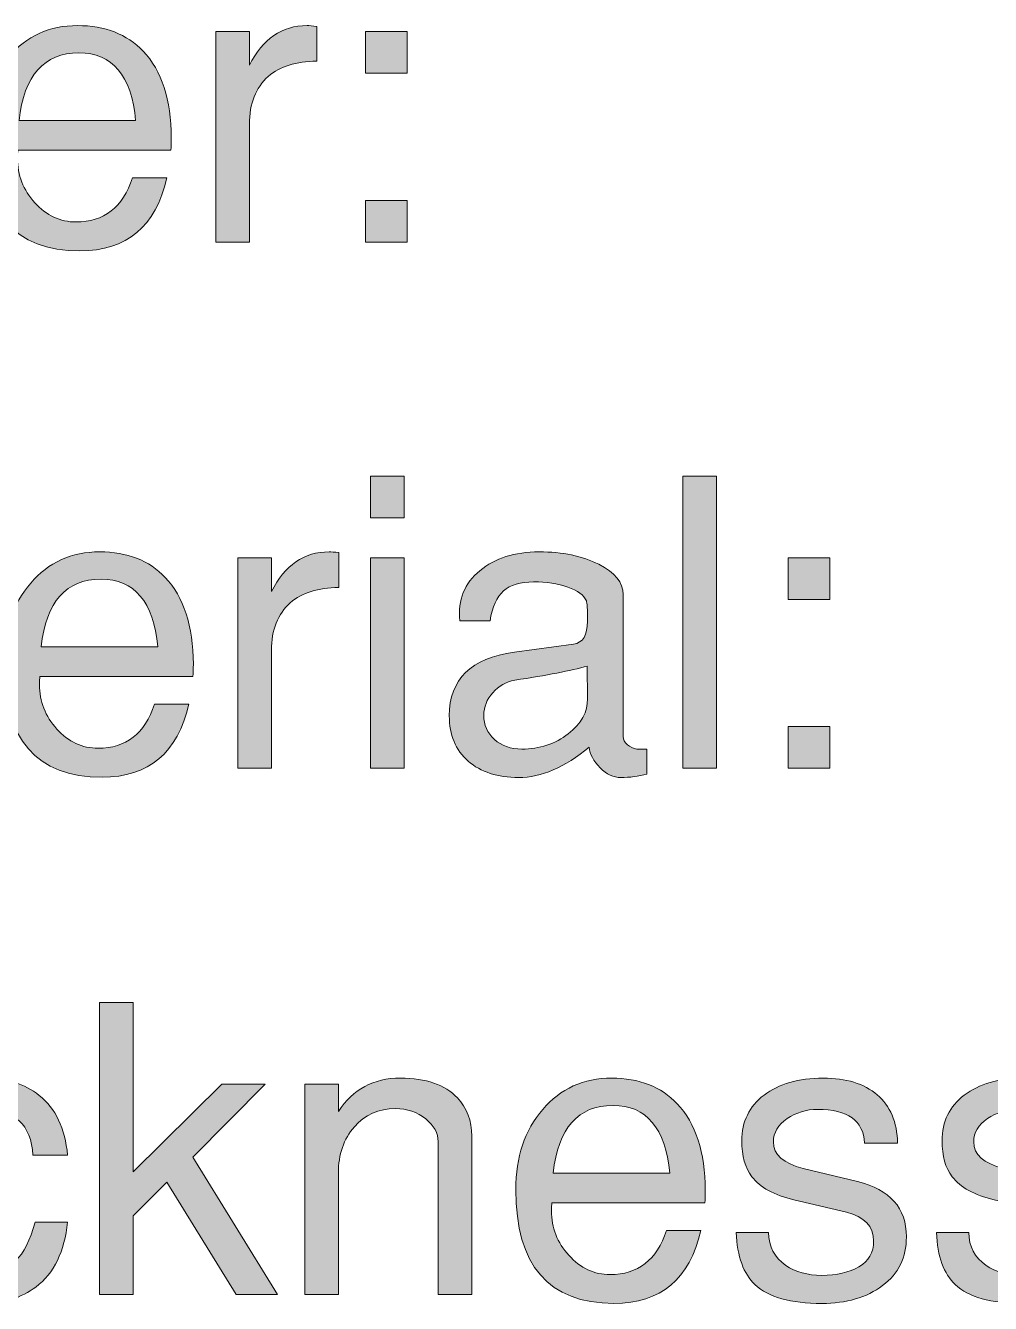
# Model space of a CAD drawing. Header units: inches. Extents: x 0.8 to 4.89, y -4.49 to -0.82.
# Drawn here: x 1.197 to 1.598, y -3.841 to -3.31 of the extents above; entities that cross this region are included whole.
import ezdxf

# ---------------------------------------------------------------- set-up
doc = ezdxf.new("R2010")
doc.units = ezdxf.units.IN
doc.header["$MEASUREMENT"] = 0
doc.layers.add('Layer 1', color=7, linetype='Continuous')

# ---------------------------------------------------------------- blocks, each defined once
blk = doc.blocks.new('block 6')
at = {"layer": 'Layer 1', "true_color": 0xed1f24}
h = blk.add_hatch(color=240, dxfattribs=at)
h.dxf.hatch_style = 2
h.paths.add_polyline_path([(1.35402, -3.51436), (1.34003, -3.51436), (1.34003, -3.49703), (1.35402, -3.49703)])
h.paths.add_polyline_path([(1.35402, -3.61853), (1.34003, -3.61853), (1.34003, -3.53103), (1.35402, -3.53103)])
h = blk.add_hatch(color=240, dxfattribs=at)
h.dxf.hatch_style = 2
h.paths.add_polyline_path([(1.48402, -3.61853), (1.47002, -3.61853), (1.47002, -3.49703), (1.48402, -3.49703)])
h = blk.add_hatch(color=240, dxfattribs=at)
h.dxf.hatch_style = 2
edge = h.paths.add_edge_path()
edge.add_spline(control_points=[(1.26636, -3.5752), (1.26636, -3.57731), (1.2663, -3.57903), (1.26619, -3.58036), (1.26619, -3.58036), (1.20252, -3.58036), (1.20252, -3.58036), (1.20241, -3.58114), (1.20236, -3.58226), (1.20236, -3.5837), (1.20236, -3.5907), (1.20477, -3.59686), (1.20959, -3.6022), (1.21441, -3.60753), (1.22014, -3.6102), (1.22679, -3.6102), (1.23832, -3.6102), (1.24613, -3.60409), (1.25023, -3.59186), (1.25023, -3.59186), (1.26453, -3.59186), (1.26453, -3.59186), (1.25986, -3.61209), (1.2478, -3.6222), (1.22836, -3.6222), (1.20113, -3.6222), (1.18753, -3.60642), (1.18753, -3.57486), (1.18753, -3.56131), (1.19124, -3.5502), (1.19869, -3.54153), (1.20614, -3.53286), (1.21569, -3.52853), (1.22736, -3.52853), (1.2388, -3.52853), (1.24791, -3.53209), (1.25469, -3.5392), (1.26236, -3.54731), (1.26625, -3.55931), (1.26636, -3.5752)], knot_values=[0, 0, 0, 0, 1, 1, 1, 2, 2, 2, 3, 3, 3, 4, 4, 4, 5, 5, 5, 6, 6, 6, 7, 7, 7, 8, 8, 8, 9, 9, 9, 10, 10, 10, 11, 11, 11, 12, 12, 12, 13, 13, 13, 13], degree=3, periodic=1)
edge = h.paths.add_edge_path()
edge.add_spline(control_points=[(1.25153, -3.56803), (1.24974, -3.54926), (1.24188, -3.53986), (1.22795, -3.53986), (1.21345, -3.53986), (1.20514, -3.54926), (1.20302, -3.56803), (1.20302, -3.56803), (1.25153, -3.56803), (1.25153, -3.56803)], knot_values=[0, 0, 0, 0, 1, 1, 1, 2, 2, 2, 3, 3, 3, 3], degree=3, periodic=1)
h = blk.add_hatch(color=240, dxfattribs=at)
h.dxf.hatch_style = 2
edge = h.paths.add_edge_path()
edge.add_spline(control_points=[(1.32686, -3.54336), (1.3183, -3.54336), (1.31158, -3.54548), (1.30669, -3.5497), (1.30147, -3.55436), (1.29886, -3.56097), (1.29886, -3.56953), (1.29886, -3.56953), (1.29886, -3.61853), (1.29886, -3.61853), (1.29886, -3.61853), (1.28486, -3.61853), (1.28486, -3.61853), (1.28486, -3.61853), (1.28486, -3.53103), (1.28486, -3.53103), (1.28486, -3.53103), (1.29886, -3.53103), (1.29886, -3.53103), (1.29886, -3.53103), (1.29886, -3.54503), (1.29886, -3.54503), (1.30441, -3.53403), (1.31241, -3.52853), (1.32286, -3.52853), (1.32374, -3.52853), (1.32508, -3.52864), (1.32686, -3.52886), (1.32686, -3.52886), (1.32686, -3.54336), (1.32686, -3.54336)], knot_values=[0, 0, 0, 0, 1, 1, 1, 2, 2, 2, 3, 3, 3, 4, 4, 4, 5, 5, 5, 6, 6, 6, 7, 7, 7, 8, 8, 8, 9, 9, 9, 10, 10, 10, 10], degree=3, periodic=1)
h = blk.add_hatch(color=240, dxfattribs=at)
h.dxf.hatch_style = 2
edge = h.paths.add_edge_path()
edge.add_spline(control_points=[(1.45502, -3.6209), (1.45157, -3.62187), (1.44796, -3.62236), (1.44419, -3.62236), (1.44118, -3.62236), (1.43832, -3.621), (1.4356, -3.61828), (1.43287, -3.61556), (1.43135, -3.6127), (1.43102, -3.60969), (1.42091, -3.61814), (1.41113, -3.62236), (1.40169, -3.62236), (1.3929, -3.62236), (1.3859, -3.62008), (1.38068, -3.61552), (1.37546, -3.61096), (1.37285, -3.60466), (1.37285, -3.59665), (1.37285, -3.5815), (1.38188, -3.57271), (1.39994, -3.57026), (1.39994, -3.57026), (1.42453, -3.56691), (1.42453, -3.56691), (1.42841, -3.56636), (1.43035, -3.56319), (1.43035, -3.5574), (1.43035, -3.5525), (1.43018, -3.54966), (1.42986, -3.54888), (1.42885, -3.54654), (1.42628, -3.54465), (1.42213, -3.5432), (1.41797, -3.54175), (1.41324, -3.54103), (1.40793, -3.54103), (1.40238, -3.54103), (1.3982, -3.54228), (1.39538, -3.54478), (1.39255, -3.54728), (1.3907, -3.55142), (1.38981, -3.5572), (1.38981, -3.5572), (1.37718, -3.5572), (1.37718, -3.5572), (1.3764, -3.54853), (1.37918, -3.54159), (1.38552, -3.53636), (1.39185, -3.53114), (1.40007, -3.52853), (1.41018, -3.52853), (1.41996, -3.52853), (1.42824, -3.53025), (1.43502, -3.5337), (1.44179, -3.53714), (1.44518, -3.54131), (1.44518, -3.5462), (1.44518, -3.5462), (1.44518, -3.60536), (1.44518, -3.60536), (1.44518, -3.60659), (1.44577, -3.6077), (1.44693, -3.6087), (1.4481, -3.60969), (1.44941, -3.61031), (1.45085, -3.61053), (1.45196, -3.61064), (1.45335, -3.61064), (1.45502, -3.61053), (1.45502, -3.61053), (1.45502, -3.6209), (1.45502, -3.6209)], knot_values=[0, 0, 0, 0, 1, 1, 1, 2, 2, 2, 3, 3, 3, 4, 4, 4, 5, 5, 5, 6, 6, 6, 7, 7, 7, 8, 8, 8, 9, 9, 9, 10, 10, 10, 11, 11, 11, 12, 12, 12, 13, 13, 13, 14, 14, 14, 15, 15, 15, 16, 16, 16, 17, 17, 17, 18, 18, 18, 19, 19, 19, 20, 20, 20, 21, 21, 21, 22, 22, 22, 23, 23, 23, 24, 24, 24, 24], degree=3, periodic=1)
edge = h.paths.add_edge_path()
edge.add_spline(control_points=[(1.43035, -3.58959), (1.43035, -3.58959), (1.43019, -3.57603), (1.43019, -3.57603), (1.42348, -3.57793), (1.41343, -3.57988), (1.40004, -3.5819), (1.39652, -3.58257), (1.3935, -3.5843), (1.39097, -3.58708), (1.38845, -3.58988), (1.38719, -3.593), (1.38719, -3.59646), (1.38719, -3.60048), (1.38867, -3.60383), (1.39164, -3.60651), (1.3946, -3.60919), (1.39839, -3.61053), (1.403, -3.61053), (1.41047, -3.61053), (1.41692, -3.60841), (1.42236, -3.60417), (1.4278, -3.59992), (1.43046, -3.59507), (1.43035, -3.58959)], knot_values=[0, 0, 0, 0, 1, 1, 1, 2, 2, 2, 3, 3, 3, 4, 4, 4, 5, 5, 5, 6, 6, 6, 7, 7, 7, 8, 8, 8, 8], degree=3, periodic=1)
h = blk.add_hatch(color=240, dxfattribs=at)
h.dxf.hatch_style = 2
h.paths.add_polyline_path([(1.53118, -3.54837), (1.51385, -3.54837), (1.51385, -3.53103), (1.53118, -3.53103)])
h.paths.add_polyline_path([(1.53118, -3.61853), (1.51385, -3.61853), (1.51385, -3.6012), (1.53118, -3.6012)])
at = {"layer": 'Layer 1', "lineweight": 0}
for points in [[(1.35402, -3.51436), (1.34003, -3.51436), (1.34003, -3.49703), (1.35402, -3.49703), (1.35402, -3.51436)], [(1.48402, -3.61853), (1.47002, -3.61853), (1.47002, -3.49703), (1.48402, -3.49703), (1.48402, -3.61853)], [(1.35402, -3.61853), (1.34003, -3.61853), (1.34003, -3.53103), (1.35402, -3.53103), (1.35402, -3.61853)], [(1.53118, -3.54837), (1.51385, -3.54837), (1.51385, -3.53103), (1.53118, -3.53103), (1.53118, -3.54837)], [(1.53118, -3.61853), (1.51385, -3.61853), (1.51385, -3.6012), (1.53118, -3.6012), (1.53118, -3.61853)]]:
    blk.add_lwpolyline(points, dxfattribs=at)
for points, knots in [([(1.26636, -3.5752), (1.26636, -3.57731), (1.2663, -3.57903), (1.26619, -3.58036), (1.26619, -3.58036), (1.20252, -3.58036), (1.20252, -3.58036), (1.20241, -3.58114), (1.20236, -3.58226), (1.20236, -3.5837), (1.20236, -3.5907), (1.20477, -3.59686), (1.20959, -3.6022), (1.21441, -3.60753), (1.22014, -3.6102), (1.22679, -3.6102), (1.23832, -3.6102), (1.24613, -3.60409), (1.25023, -3.59186), (1.25023, -3.59186), (1.26453, -3.59186), (1.26453, -3.59186), (1.25986, -3.61209), (1.2478, -3.6222), (1.22836, -3.6222), (1.20113, -3.6222), (1.18753, -3.60642), (1.18753, -3.57486), (1.18753, -3.56131), (1.19124, -3.5502), (1.19869, -3.54153), (1.20614, -3.53286), (1.21569, -3.52853), (1.22736, -3.52853), (1.2388, -3.52853), (1.24791, -3.53209), (1.25469, -3.5392), (1.26236, -3.54731), (1.26625, -3.55931), (1.26636, -3.5752)], [0, 0, 0, 0, 1, 1, 1, 2, 2, 2, 3, 3, 3, 4, 4, 4, 5, 5, 5, 6, 6, 6, 7, 7, 7, 8, 8, 8, 9, 9, 9, 10, 10, 10, 11, 11, 11, 12, 12, 12, 13, 13, 13, 13]), ([(1.32686, -3.54336), (1.3183, -3.54336), (1.31158, -3.54548), (1.30669, -3.5497), (1.30147, -3.55436), (1.29886, -3.56097), (1.29886, -3.56953), (1.29886, -3.56953), (1.29886, -3.61853), (1.29886, -3.61853), (1.29886, -3.61853), (1.28486, -3.61853), (1.28486, -3.61853), (1.28486, -3.61853), (1.28486, -3.53103), (1.28486, -3.53103), (1.28486, -3.53103), (1.29886, -3.53103), (1.29886, -3.53103), (1.29886, -3.53103), (1.29886, -3.54503), (1.29886, -3.54503), (1.30441, -3.53403), (1.31241, -3.52853), (1.32286, -3.52853), (1.32374, -3.52853), (1.32508, -3.52864), (1.32686, -3.52886), (1.32686, -3.52886), (1.32686, -3.54336), (1.32686, -3.54336)], [0, 0, 0, 0, 1, 1, 1, 2, 2, 2, 3, 3, 3, 4, 4, 4, 5, 5, 5, 6, 6, 6, 7, 7, 7, 8, 8, 8, 9, 9, 9, 10, 10, 10, 10]), ([(1.45502, -3.6209), (1.45157, -3.62187), (1.44796, -3.62236), (1.44419, -3.62236), (1.44118, -3.62236), (1.43832, -3.621), (1.4356, -3.61828), (1.43287, -3.61556), (1.43135, -3.6127), (1.43102, -3.60969), (1.42091, -3.61814), (1.41113, -3.62236), (1.40169, -3.62236), (1.3929, -3.62236), (1.3859, -3.62008), (1.38068, -3.61552), (1.37546, -3.61096), (1.37285, -3.60466), (1.37285, -3.59665), (1.37285, -3.5815), (1.38188, -3.57271), (1.39994, -3.57026), (1.39994, -3.57026), (1.42453, -3.56691), (1.42453, -3.56691), (1.42841, -3.56636), (1.43035, -3.56319), (1.43035, -3.5574), (1.43035, -3.5525), (1.43018, -3.54966), (1.42986, -3.54888), (1.42885, -3.54654), (1.42628, -3.54465), (1.42213, -3.5432), (1.41797, -3.54175), (1.41324, -3.54103), (1.40793, -3.54103), (1.40238, -3.54103), (1.3982, -3.54228), (1.39538, -3.54478), (1.39255, -3.54728), (1.3907, -3.55142), (1.38981, -3.5572), (1.38981, -3.5572), (1.37718, -3.5572), (1.37718, -3.5572), (1.3764, -3.54853), (1.37918, -3.54159), (1.38552, -3.53636), (1.39185, -3.53114), (1.40007, -3.52853), (1.41018, -3.52853), (1.41996, -3.52853), (1.42824, -3.53025), (1.43502, -3.5337), (1.44179, -3.53714), (1.44518, -3.54131), (1.44518, -3.5462), (1.44518, -3.5462), (1.44518, -3.60536), (1.44518, -3.60536), (1.44518, -3.60659), (1.44577, -3.6077), (1.44693, -3.6087), (1.4481, -3.60969), (1.44941, -3.61031), (1.45085, -3.61053), (1.45196, -3.61064), (1.45335, -3.61064), (1.45502, -3.61053), (1.45502, -3.61053), (1.45502, -3.6209), (1.45502, -3.6209)], [0, 0, 0, 0, 1, 1, 1, 2, 2, 2, 3, 3, 3, 4, 4, 4, 5, 5, 5, 6, 6, 6, 7, 7, 7, 8, 8, 8, 9, 9, 9, 10, 10, 10, 11, 11, 11, 12, 12, 12, 13, 13, 13, 14, 14, 14, 15, 15, 15, 16, 16, 16, 17, 17, 17, 18, 18, 18, 19, 19, 19, 20, 20, 20, 21, 21, 21, 22, 22, 22, 23, 23, 23, 24, 24, 24, 24]), ([(1.25153, -3.56803), (1.24974, -3.54926), (1.24188, -3.53986), (1.22795, -3.53986), (1.21345, -3.53986), (1.20514, -3.54926), (1.20302, -3.56803), (1.20302, -3.56803), (1.25153, -3.56803), (1.25153, -3.56803)], [0, 0, 0, 0, 1, 1, 1, 2, 2, 2, 3, 3, 3, 3]), ([(1.43035, -3.58959), (1.43035, -3.58959), (1.43019, -3.57603), (1.43019, -3.57603), (1.42348, -3.57793), (1.41343, -3.57988), (1.40004, -3.5819), (1.39652, -3.58257), (1.3935, -3.5843), (1.39097, -3.58708), (1.38845, -3.58988), (1.38719, -3.593), (1.38719, -3.59646), (1.38719, -3.60048), (1.38867, -3.60383), (1.39164, -3.60651), (1.3946, -3.60919), (1.39839, -3.61053), (1.403, -3.61053), (1.41047, -3.61053), (1.41692, -3.60841), (1.42236, -3.60417), (1.4278, -3.59992), (1.43046, -3.59507), (1.43035, -3.58959)], [0, 0, 0, 0, 1, 1, 1, 2, 2, 2, 3, 3, 3, 4, 4, 4, 5, 5, 5, 6, 6, 6, 7, 7, 7, 8, 8, 8, 8])]:
    blk.add_open_spline(points, degree=3, knots=knots, dxfattribs=at)
blk = doc.blocks.new('block 5')
at = {"layer": 'Layer 1'}
blk.add_blockref('block 6', (0, 0), dxfattribs=at)
blk = doc.blocks.new('block 9')
at = {"layer": 'Layer 1', "true_color": 0xed1f24}
h = blk.add_hatch(color=240, dxfattribs=at)
h.dxf.hatch_style = 2
h.paths.add_polyline_path([(1.30143, -3.83733), (1.28419, -3.83733), (1.2553, -3.79058), (1.24136, -3.80463), (1.24136, -3.83733), (1.22736, -3.83733), (1.22736, -3.71583), (1.24136, -3.71583), (1.24136, -3.78634), (1.27819, -3.74984), (1.29619, -3.74984), (1.26609, -3.78013)])
h = blk.add_hatch(color=240, dxfattribs=at)
h.dxf.hatch_style = 2
edge = h.paths.add_edge_path()
edge.add_spline(control_points=[(1.21402, -3.80717), (1.2128, -3.81939), (1.20841, -3.82839), (1.20086, -3.83417), (1.19486, -3.83872), (1.18725, -3.841), (1.17803, -3.841), (1.16614, -3.841), (1.15675, -3.837), (1.14986, -3.829), (1.14297, -3.821), (1.13953, -3.81), (1.13953, -3.796), (1.13953, -3.78133), (1.14313, -3.76956), (1.15036, -3.76067), (1.15758, -3.75178), (1.16719, -3.74733), (1.17919, -3.74733), (1.18852, -3.74733), (1.19619, -3.74972), (1.20219, -3.7545), (1.20908, -3.75995), (1.21303, -3.76822), (1.21402, -3.77934), (1.21402, -3.77934), (1.19965, -3.77934), (1.19965, -3.77934), (1.19887, -3.76667), (1.19196, -3.76034), (1.17893, -3.76034), (1.17146, -3.76034), (1.1655, -3.7635), (1.16104, -3.76984), (1.15658, -3.77617), (1.15436, -3.78467), (1.15436, -3.79534), (1.15436, -3.80545), (1.15653, -3.81342), (1.16088, -3.81925), (1.16522, -3.82509), (1.17113, -3.828), (1.1786, -3.828), (1.1845, -3.828), (1.18912, -3.82642), (1.19246, -3.82325), (1.19581, -3.82008), (1.19848, -3.81472), (1.20049, -3.80717), (1.20049, -3.80717), (1.21402, -3.80717), (1.21402, -3.80717)], knot_values=[0, 0, 0, 0, 1, 1, 1, 2, 2, 2, 3, 3, 3, 4, 4, 4, 5, 5, 5, 6, 6, 6, 7, 7, 7, 8, 8, 8, 9, 9, 9, 10, 10, 10, 11, 11, 11, 12, 12, 12, 13, 13, 13, 14, 14, 14, 15, 15, 15, 16, 16, 16, 17, 17, 17, 17], degree=3, periodic=1)
h = blk.add_hatch(color=240, dxfattribs=at)
h.dxf.hatch_style = 2
edge = h.paths.add_edge_path()
edge.add_spline(control_points=[(1.3822, -3.83733), (1.3822, -3.83733), (1.36819, -3.83733), (1.36819, -3.83733), (1.36819, -3.83733), (1.36819, -3.77367), (1.36819, -3.77367), (1.36819, -3.77022), (1.36647, -3.76708), (1.36302, -3.76425), (1.35958, -3.76142), (1.35536, -3.76), (1.35036, -3.76), (1.34347, -3.76), (1.3378, -3.76253), (1.33336, -3.76758), (1.32891, -3.77264), (1.32669, -3.77906), (1.32669, -3.78683), (1.32669, -3.78683), (1.32669, -3.83733), (1.32669, -3.83733), (1.32669, -3.83733), (1.31269, -3.83733), (1.31269, -3.83733), (1.31269, -3.83733), (1.31269, -3.74984), (1.31269, -3.74984), (1.31269, -3.74984), (1.32669, -3.74984), (1.32669, -3.74984), (1.32669, -3.74984), (1.32669, -3.76117), (1.32669, -3.76117), (1.33269, -3.75195), (1.3413, -3.74733), (1.35253, -3.74733), (1.36319, -3.74733), (1.37108, -3.75006), (1.37619, -3.7555), (1.38019, -3.75972), (1.3822, -3.76506), (1.3822, -3.7715), (1.3822, -3.7715), (1.3822, -3.83733), (1.3822, -3.83733)], knot_values=[0, 0, 0, 0, 1, 1, 1, 2, 2, 2, 3, 3, 3, 4, 4, 4, 5, 5, 5, 6, 6, 6, 7, 7, 7, 8, 8, 8, 9, 9, 9, 10, 10, 10, 11, 11, 11, 12, 12, 12, 13, 13, 13, 14, 14, 14, 15, 15, 15, 15], degree=3, periodic=1)
h = blk.add_hatch(color=240, dxfattribs=at)
h.dxf.hatch_style = 2
edge = h.paths.add_edge_path()
edge.add_spline(control_points=[(1.47936, -3.794), (1.47936, -3.79612), (1.4793, -3.79783), (1.47919, -3.79917), (1.47919, -3.79917), (1.41552, -3.79917), (1.41552, -3.79917), (1.41541, -3.79995), (1.41536, -3.80106), (1.41536, -3.8025), (1.41536, -3.8095), (1.41777, -3.81567), (1.42259, -3.821), (1.42741, -3.82633), (1.43314, -3.829), (1.43979, -3.829), (1.45131, -3.829), (1.45913, -3.82289), (1.46323, -3.81067), (1.46323, -3.81067), (1.47753, -3.81067), (1.47753, -3.81067), (1.47286, -3.83089), (1.4608, -3.841), (1.44136, -3.841), (1.41413, -3.841), (1.40053, -3.82522), (1.40053, -3.79367), (1.40053, -3.78011), (1.40424, -3.769), (1.41169, -3.76034), (1.41914, -3.75167), (1.42869, -3.74733), (1.44036, -3.74733), (1.4518, -3.74733), (1.46091, -3.7509), (1.46769, -3.758), (1.47536, -3.76611), (1.47925, -3.77811), (1.47936, -3.794)], knot_values=[0, 0, 0, 0, 1, 1, 1, 2, 2, 2, 3, 3, 3, 4, 4, 4, 5, 5, 5, 6, 6, 6, 7, 7, 7, 8, 8, 8, 9, 9, 9, 10, 10, 10, 11, 11, 11, 12, 12, 12, 13, 13, 13, 13], degree=3, periodic=1)
edge = h.paths.add_edge_path()
edge.add_spline(control_points=[(1.46453, -3.78683), (1.46273, -3.76806), (1.45487, -3.75867), (1.44095, -3.75867), (1.42645, -3.75867), (1.41814, -3.76806), (1.41602, -3.78683), (1.41602, -3.78683), (1.46453, -3.78683), (1.46453, -3.78683)], knot_values=[0, 0, 0, 0, 1, 1, 1, 2, 2, 2, 3, 3, 3, 3], degree=3, periodic=1)
h = blk.add_hatch(color=240, dxfattribs=at)
h.dxf.hatch_style = 2
edge = h.paths.add_edge_path()
edge.add_spline(control_points=[(1.56302, -3.81333), (1.56302, -3.82189), (1.55971, -3.82864), (1.55311, -3.83358), (1.5465, -3.83853), (1.53808, -3.841), (1.52785, -3.841), (1.51485, -3.841), (1.50557, -3.83839), (1.50002, -3.83317), (1.49525, -3.82872), (1.49263, -3.8215), (1.49219, -3.8115), (1.49219, -3.8115), (1.50569, -3.8115), (1.50569, -3.8115), (1.50569, -3.81739), (1.50808, -3.82195), (1.51286, -3.82517), (1.51697, -3.82795), (1.52191, -3.82933), (1.52769, -3.82933), (1.53402, -3.82933), (1.53921, -3.82814), (1.54327, -3.82574), (1.54733, -3.82335), (1.54936, -3.81981), (1.54936, -3.81513), (1.54936, -3.80889), (1.54558, -3.80488), (1.53804, -3.8031), (1.53804, -3.8031), (1.51619, -3.79797), (1.51619, -3.79797), (1.50797, -3.79597), (1.50214, -3.79275), (1.49869, -3.78831), (1.49591, -3.78465), (1.49452, -3.77965), (1.49452, -3.77332), (1.49452, -3.76544), (1.49761, -3.75913), (1.50377, -3.75441), (1.50994, -3.74969), (1.51813, -3.74733), (1.52835, -3.74733), (1.53791, -3.74733), (1.54541, -3.74964), (1.55086, -3.75425), (1.55629, -3.75886), (1.55913, -3.76556), (1.55935, -3.77433), (1.55935, -3.77433), (1.54552, -3.77433), (1.54552, -3.77433), (1.54519, -3.765), (1.53869, -3.76034), (1.52602, -3.76034), (1.52136, -3.76034), (1.51713, -3.76161), (1.51335, -3.76417), (1.50958, -3.76672), (1.50769, -3.76994), (1.50769, -3.77384), (1.50769, -3.77917), (1.5118, -3.78284), (1.52002, -3.78484), (1.52002, -3.78484), (1.54269, -3.79034), (1.54269, -3.79034), (1.55624, -3.79367), (1.56302, -3.80134), (1.56302, -3.81333)], knot_values=[0, 0, 0, 0, 1, 1, 1, 2, 2, 2, 3, 3, 3, 4, 4, 4, 5, 5, 5, 6, 6, 6, 7, 7, 7, 8, 8, 8, 9, 9, 9, 10, 10, 10, 11, 11, 11, 12, 12, 12, 13, 13, 13, 14, 14, 14, 15, 15, 15, 16, 16, 16, 17, 17, 17, 18, 18, 18, 19, 19, 19, 20, 20, 20, 21, 21, 21, 22, 22, 22, 23, 23, 23, 24, 24, 24, 24], degree=3, periodic=1)
h = blk.add_hatch(color=240, dxfattribs=at)
h.dxf.hatch_style = 2
edge = h.paths.add_edge_path()
edge.add_spline(control_points=[(1.64636, -3.81333), (1.64636, -3.82189), (1.64305, -3.82864), (1.63644, -3.83358), (1.62983, -3.83853), (1.62141, -3.841), (1.61119, -3.841), (1.59819, -3.841), (1.58891, -3.83839), (1.58335, -3.83317), (1.57858, -3.82872), (1.57596, -3.8215), (1.57552, -3.8115), (1.57552, -3.8115), (1.58902, -3.8115), (1.58902, -3.8115), (1.58902, -3.81739), (1.59141, -3.82195), (1.59619, -3.82517), (1.6003, -3.82795), (1.60524, -3.82933), (1.61102, -3.82933), (1.61736, -3.82933), (1.62255, -3.82814), (1.62661, -3.82574), (1.63066, -3.82335), (1.63269, -3.81981), (1.63269, -3.81513), (1.63269, -3.80889), (1.62891, -3.80488), (1.62137, -3.8031), (1.62137, -3.8031), (1.59953, -3.79797), (1.59953, -3.79797), (1.5913, -3.79597), (1.58547, -3.79275), (1.58202, -3.78831), (1.57924, -3.78465), (1.57785, -3.77965), (1.57785, -3.77332), (1.57785, -3.76544), (1.58094, -3.75913), (1.5871, -3.75441), (1.59328, -3.74969), (1.60147, -3.74733), (1.61169, -3.74733), (1.62124, -3.74733), (1.62874, -3.74964), (1.63419, -3.75425), (1.63963, -3.75886), (1.64246, -3.76556), (1.64269, -3.77433), (1.64269, -3.77433), (1.62885, -3.77433), (1.62885, -3.77433), (1.62852, -3.765), (1.62202, -3.76034), (1.60935, -3.76034), (1.60469, -3.76034), (1.60046, -3.76161), (1.59669, -3.76417), (1.59291, -3.76672), (1.59102, -3.76994), (1.59102, -3.77384), (1.59102, -3.77917), (1.59513, -3.78284), (1.60335, -3.78484), (1.60335, -3.78484), (1.62602, -3.79034), (1.62602, -3.79034), (1.63957, -3.79367), (1.64636, -3.80134), (1.64636, -3.81333)], knot_values=[0, 0, 0, 0, 1, 1, 1, 2, 2, 2, 3, 3, 3, 4, 4, 4, 5, 5, 5, 6, 6, 6, 7, 7, 7, 8, 8, 8, 9, 9, 9, 10, 10, 10, 11, 11, 11, 12, 12, 12, 13, 13, 13, 14, 14, 14, 15, 15, 15, 16, 16, 16, 17, 17, 17, 18, 18, 18, 19, 19, 19, 20, 20, 20, 21, 21, 21, 22, 22, 22, 23, 23, 23, 24, 24, 24, 24], degree=3, periodic=1)
at = {"layer": 'Layer 1', "lineweight": 0}
blk.add_lwpolyline([(1.30143, -3.83733), (1.28419, -3.83733), (1.2553, -3.79058), (1.24136, -3.80463), (1.24136, -3.83733), (1.22736, -3.83733), (1.22736, -3.71583), (1.24136, -3.71583), (1.24136, -3.78634), (1.27819, -3.74984), (1.29619, -3.74984), (1.26609, -3.78013), (1.30143, -3.83733)], dxfattribs=at)
for points, knots in [([(1.21402, -3.80717), (1.2128, -3.81939), (1.20841, -3.82839), (1.20086, -3.83417), (1.19486, -3.83872), (1.18725, -3.841), (1.17803, -3.841), (1.16614, -3.841), (1.15675, -3.837), (1.14986, -3.829), (1.14297, -3.821), (1.13953, -3.81), (1.13953, -3.796), (1.13953, -3.78133), (1.14313, -3.76956), (1.15036, -3.76067), (1.15758, -3.75178), (1.16719, -3.74733), (1.17919, -3.74733), (1.18852, -3.74733), (1.19619, -3.74972), (1.20219, -3.7545), (1.20908, -3.75995), (1.21303, -3.76822), (1.21402, -3.77934), (1.21402, -3.77934), (1.19965, -3.77934), (1.19965, -3.77934), (1.19887, -3.76667), (1.19196, -3.76034), (1.17893, -3.76034), (1.17146, -3.76034), (1.1655, -3.7635), (1.16104, -3.76984), (1.15658, -3.77617), (1.15436, -3.78467), (1.15436, -3.79534), (1.15436, -3.80545), (1.15653, -3.81342), (1.16088, -3.81925), (1.16522, -3.82509), (1.17113, -3.828), (1.1786, -3.828), (1.1845, -3.828), (1.18912, -3.82642), (1.19246, -3.82325), (1.19581, -3.82008), (1.19848, -3.81472), (1.20049, -3.80717), (1.20049, -3.80717), (1.21402, -3.80717), (1.21402, -3.80717)], [0, 0, 0, 0, 1, 1, 1, 2, 2, 2, 3, 3, 3, 4, 4, 4, 5, 5, 5, 6, 6, 6, 7, 7, 7, 8, 8, 8, 9, 9, 9, 10, 10, 10, 11, 11, 11, 12, 12, 12, 13, 13, 13, 14, 14, 14, 15, 15, 15, 16, 16, 16, 17, 17, 17, 17]), ([(1.3822, -3.83733), (1.3822, -3.83733), (1.36819, -3.83733), (1.36819, -3.83733), (1.36819, -3.83733), (1.36819, -3.77367), (1.36819, -3.77367), (1.36819, -3.77022), (1.36647, -3.76708), (1.36302, -3.76425), (1.35958, -3.76142), (1.35536, -3.76), (1.35036, -3.76), (1.34347, -3.76), (1.3378, -3.76253), (1.33336, -3.76758), (1.32891, -3.77264), (1.32669, -3.77906), (1.32669, -3.78683), (1.32669, -3.78683), (1.32669, -3.83733), (1.32669, -3.83733), (1.32669, -3.83733), (1.31269, -3.83733), (1.31269, -3.83733), (1.31269, -3.83733), (1.31269, -3.74984), (1.31269, -3.74984), (1.31269, -3.74984), (1.32669, -3.74984), (1.32669, -3.74984), (1.32669, -3.74984), (1.32669, -3.76117), (1.32669, -3.76117), (1.33269, -3.75195), (1.3413, -3.74733), (1.35253, -3.74733), (1.36319, -3.74733), (1.37108, -3.75006), (1.37619, -3.7555), (1.38019, -3.75972), (1.3822, -3.76506), (1.3822, -3.7715), (1.3822, -3.7715), (1.3822, -3.83733), (1.3822, -3.83733)], [0, 0, 0, 0, 1, 1, 1, 2, 2, 2, 3, 3, 3, 4, 4, 4, 5, 5, 5, 6, 6, 6, 7, 7, 7, 8, 8, 8, 9, 9, 9, 10, 10, 10, 11, 11, 11, 12, 12, 12, 13, 13, 13, 14, 14, 14, 15, 15, 15, 15]), ([(1.47936, -3.794), (1.47936, -3.79612), (1.4793, -3.79783), (1.47919, -3.79917), (1.47919, -3.79917), (1.41552, -3.79917), (1.41552, -3.79917), (1.41541, -3.79995), (1.41536, -3.80106), (1.41536, -3.8025), (1.41536, -3.8095), (1.41777, -3.81567), (1.42259, -3.821), (1.42741, -3.82633), (1.43314, -3.829), (1.43979, -3.829), (1.45131, -3.829), (1.45913, -3.82289), (1.46323, -3.81067), (1.46323, -3.81067), (1.47753, -3.81067), (1.47753, -3.81067), (1.47286, -3.83089), (1.4608, -3.841), (1.44136, -3.841), (1.41413, -3.841), (1.40053, -3.82522), (1.40053, -3.79367), (1.40053, -3.78011), (1.40424, -3.769), (1.41169, -3.76034), (1.41914, -3.75167), (1.42869, -3.74733), (1.44036, -3.74733), (1.4518, -3.74733), (1.46091, -3.7509), (1.46769, -3.758), (1.47536, -3.76611), (1.47925, -3.77811), (1.47936, -3.794)], [0, 0, 0, 0, 1, 1, 1, 2, 2, 2, 3, 3, 3, 4, 4, 4, 5, 5, 5, 6, 6, 6, 7, 7, 7, 8, 8, 8, 9, 9, 9, 10, 10, 10, 11, 11, 11, 12, 12, 12, 13, 13, 13, 13]), ([(1.56302, -3.81333), (1.56302, -3.82189), (1.55971, -3.82864), (1.55311, -3.83358), (1.5465, -3.83853), (1.53808, -3.841), (1.52785, -3.841), (1.51485, -3.841), (1.50557, -3.83839), (1.50002, -3.83317), (1.49525, -3.82872), (1.49263, -3.8215), (1.49219, -3.8115), (1.49219, -3.8115), (1.50569, -3.8115), (1.50569, -3.8115), (1.50569, -3.81739), (1.50808, -3.82195), (1.51286, -3.82517), (1.51697, -3.82795), (1.52191, -3.82933), (1.52769, -3.82933), (1.53402, -3.82933), (1.53921, -3.82814), (1.54327, -3.82574), (1.54733, -3.82335), (1.54936, -3.81981), (1.54936, -3.81513), (1.54936, -3.80889), (1.54558, -3.80488), (1.53804, -3.8031), (1.53804, -3.8031), (1.51619, -3.79797), (1.51619, -3.79797), (1.50797, -3.79597), (1.50214, -3.79275), (1.49869, -3.78831), (1.49591, -3.78465), (1.49452, -3.77965), (1.49452, -3.77332), (1.49452, -3.76544), (1.49761, -3.75913), (1.50377, -3.75441), (1.50994, -3.74969), (1.51813, -3.74733), (1.52835, -3.74733), (1.53791, -3.74733), (1.54541, -3.74964), (1.55086, -3.75425), (1.55629, -3.75886), (1.55913, -3.76556), (1.55935, -3.77433), (1.55935, -3.77433), (1.54552, -3.77433), (1.54552, -3.77433), (1.54519, -3.765), (1.53869, -3.76034), (1.52602, -3.76034), (1.52136, -3.76034), (1.51713, -3.76161), (1.51335, -3.76417), (1.50958, -3.76672), (1.50769, -3.76994), (1.50769, -3.77384), (1.50769, -3.77917), (1.5118, -3.78284), (1.52002, -3.78484), (1.52002, -3.78484), (1.54269, -3.79034), (1.54269, -3.79034), (1.55624, -3.79367), (1.56302, -3.80134), (1.56302, -3.81333)], [0, 0, 0, 0, 1, 1, 1, 2, 2, 2, 3, 3, 3, 4, 4, 4, 5, 5, 5, 6, 6, 6, 7, 7, 7, 8, 8, 8, 9, 9, 9, 10, 10, 10, 11, 11, 11, 12, 12, 12, 13, 13, 13, 14, 14, 14, 15, 15, 15, 16, 16, 16, 17, 17, 17, 18, 18, 18, 19, 19, 19, 20, 20, 20, 21, 21, 21, 22, 22, 22, 23, 23, 23, 24, 24, 24, 24]), ([(1.64636, -3.81333), (1.64636, -3.82189), (1.64305, -3.82864), (1.63644, -3.83358), (1.62983, -3.83853), (1.62141, -3.841), (1.61119, -3.841), (1.59819, -3.841), (1.58891, -3.83839), (1.58335, -3.83317), (1.57858, -3.82872), (1.57596, -3.8215), (1.57552, -3.8115), (1.57552, -3.8115), (1.58902, -3.8115), (1.58902, -3.8115), (1.58902, -3.81739), (1.59141, -3.82195), (1.59619, -3.82517), (1.6003, -3.82795), (1.60524, -3.82933), (1.61102, -3.82933), (1.61736, -3.82933), (1.62255, -3.82814), (1.62661, -3.82574), (1.63066, -3.82335), (1.63269, -3.81981), (1.63269, -3.81513), (1.63269, -3.80889), (1.62891, -3.80488), (1.62137, -3.8031), (1.62137, -3.8031), (1.59953, -3.79797), (1.59953, -3.79797), (1.5913, -3.79597), (1.58547, -3.79275), (1.58202, -3.78831), (1.57924, -3.78465), (1.57785, -3.77965), (1.57785, -3.77332), (1.57785, -3.76544), (1.58094, -3.75913), (1.5871, -3.75441), (1.59328, -3.74969), (1.60147, -3.74733), (1.61169, -3.74733), (1.62124, -3.74733), (1.62874, -3.74964), (1.63419, -3.75425), (1.63963, -3.75886), (1.64246, -3.76556), (1.64269, -3.77433), (1.64269, -3.77433), (1.62885, -3.77433), (1.62885, -3.77433), (1.62852, -3.765), (1.62202, -3.76034), (1.60935, -3.76034), (1.60469, -3.76034), (1.60046, -3.76161), (1.59669, -3.76417), (1.59291, -3.76672), (1.59102, -3.76994), (1.59102, -3.77384), (1.59102, -3.77917), (1.59513, -3.78284), (1.60335, -3.78484), (1.60335, -3.78484), (1.62602, -3.79034), (1.62602, -3.79034), (1.63957, -3.79367), (1.64636, -3.80134), (1.64636, -3.81333)], [0, 0, 0, 0, 1, 1, 1, 2, 2, 2, 3, 3, 3, 4, 4, 4, 5, 5, 5, 6, 6, 6, 7, 7, 7, 8, 8, 8, 9, 9, 9, 10, 10, 10, 11, 11, 11, 12, 12, 12, 13, 13, 13, 14, 14, 14, 15, 15, 15, 16, 16, 16, 17, 17, 17, 18, 18, 18, 19, 19, 19, 20, 20, 20, 21, 21, 21, 22, 22, 22, 23, 23, 23, 24, 24, 24, 24]), ([(1.46453, -3.78683), (1.46273, -3.76806), (1.45487, -3.75867), (1.44095, -3.75867), (1.42645, -3.75867), (1.41814, -3.76806), (1.41602, -3.78683), (1.41602, -3.78683), (1.46453, -3.78683), (1.46453, -3.78683)], [0, 0, 0, 0, 1, 1, 1, 2, 2, 2, 3, 3, 3, 3])]:
    blk.add_open_spline(points, degree=3, knots=knots, dxfattribs=at)
blk = doc.blocks.new('block 8')
at = {"layer": 'Layer 1'}
blk.add_blockref('block 9', (0, 0), dxfattribs=at)
blk = doc.blocks.new('block 12')
at = {"layer": 'Layer 1', "true_color": 0xed1f24}
h = blk.add_hatch(color=240, dxfattribs=at)
h.dxf.hatch_style = 2
edge = h.paths.add_edge_path()
edge.add_spline(control_points=[(1.25719, -3.35639), (1.25719, -3.35851), (1.25713, -3.36022), (1.25702, -3.36156), (1.25702, -3.36156), (1.19335, -3.36156), (1.19335, -3.36156), (1.19324, -3.36234), (1.19319, -3.36345), (1.19319, -3.3649), (1.19319, -3.37189), (1.1956, -3.37806), (1.20042, -3.3834), (1.20524, -3.38873), (1.21097, -3.39139), (1.21762, -3.39139), (1.22915, -3.39139), (1.23696, -3.38528), (1.24106, -3.37306), (1.24106, -3.37306), (1.25536, -3.37306), (1.25536, -3.37306), (1.25069, -3.39328), (1.23863, -3.40339), (1.21919, -3.40339), (1.19196, -3.40339), (1.17836, -3.38761), (1.17836, -3.35606), (1.17836, -3.3425), (1.18207, -3.33139), (1.18952, -3.32273), (1.19697, -3.31406), (1.20652, -3.30973), (1.21819, -3.30973), (1.22963, -3.30973), (1.23874, -3.31329), (1.24552, -3.32039), (1.25319, -3.3285), (1.25708, -3.3405), (1.25719, -3.35639)], knot_values=[0, 0, 0, 0, 1, 1, 1, 2, 2, 2, 3, 3, 3, 4, 4, 4, 5, 5, 5, 6, 6, 6, 7, 7, 7, 8, 8, 8, 9, 9, 9, 10, 10, 10, 11, 11, 11, 12, 12, 12, 13, 13, 13, 13], degree=3, periodic=1)
edge = h.paths.add_edge_path()
edge.add_spline(control_points=[(1.24236, -3.34922), (1.24057, -3.33045), (1.23271, -3.32106), (1.21878, -3.32106), (1.20428, -3.32106), (1.19597, -3.33045), (1.19385, -3.34922), (1.19385, -3.34922), (1.24236, -3.34922), (1.24236, -3.34922)], knot_values=[0, 0, 0, 0, 1, 1, 1, 2, 2, 2, 3, 3, 3, 3], degree=3, periodic=1)
h = blk.add_hatch(color=240, dxfattribs=at)
h.dxf.hatch_style = 2
edge = h.paths.add_edge_path()
edge.add_spline(control_points=[(1.31769, -3.32456), (1.30914, -3.32456), (1.30242, -3.32667), (1.29753, -3.33089), (1.2923, -3.33556), (1.28969, -3.34217), (1.28969, -3.35073), (1.28969, -3.35073), (1.28969, -3.39973), (1.28969, -3.39973), (1.28969, -3.39973), (1.2757, -3.39973), (1.2757, -3.39973), (1.2757, -3.39973), (1.2757, -3.31223), (1.2757, -3.31223), (1.2757, -3.31223), (1.28969, -3.31223), (1.28969, -3.31223), (1.28969, -3.31223), (1.28969, -3.32623), (1.28969, -3.32623), (1.29525, -3.31523), (1.30325, -3.30973), (1.31369, -3.30973), (1.31458, -3.30973), (1.31592, -3.30983), (1.31769, -3.31006), (1.31769, -3.31006), (1.31769, -3.32456), (1.31769, -3.32456)], knot_values=[0, 0, 0, 0, 1, 1, 1, 2, 2, 2, 3, 3, 3, 4, 4, 4, 5, 5, 5, 6, 6, 6, 7, 7, 7, 8, 8, 8, 9, 9, 9, 10, 10, 10, 10], degree=3, periodic=1)
h = blk.add_hatch(color=240, dxfattribs=at)
h.dxf.hatch_style = 2
h.paths.add_polyline_path([(1.35535, -3.32956), (1.33802, -3.32956), (1.33802, -3.31223), (1.35535, -3.31223)])
h.paths.add_polyline_path([(1.35535, -3.39973), (1.33802, -3.39973), (1.33802, -3.38239), (1.35535, -3.38239)])
at = {"layer": 'Layer 1', "lineweight": 0}
for points in [[(1.35535, -3.32956), (1.33802, -3.32956), (1.33802, -3.31223), (1.35535, -3.31223), (1.35535, -3.32956)], [(1.35535, -3.39973), (1.33802, -3.39973), (1.33802, -3.38239), (1.35535, -3.38239), (1.35535, -3.39973)]]:
    blk.add_lwpolyline(points, dxfattribs=at)
for points, knots in [([(1.25719, -3.35639), (1.25719, -3.35851), (1.25713, -3.36022), (1.25702, -3.36156), (1.25702, -3.36156), (1.19335, -3.36156), (1.19335, -3.36156), (1.19324, -3.36234), (1.19319, -3.36345), (1.19319, -3.3649), (1.19319, -3.37189), (1.1956, -3.37806), (1.20042, -3.3834), (1.20524, -3.38873), (1.21097, -3.39139), (1.21762, -3.39139), (1.22915, -3.39139), (1.23696, -3.38528), (1.24106, -3.37306), (1.24106, -3.37306), (1.25536, -3.37306), (1.25536, -3.37306), (1.25069, -3.39328), (1.23863, -3.40339), (1.21919, -3.40339), (1.19196, -3.40339), (1.17836, -3.38761), (1.17836, -3.35606), (1.17836, -3.3425), (1.18207, -3.33139), (1.18952, -3.32273), (1.19697, -3.31406), (1.20652, -3.30973), (1.21819, -3.30973), (1.22963, -3.30973), (1.23874, -3.31329), (1.24552, -3.32039), (1.25319, -3.3285), (1.25708, -3.3405), (1.25719, -3.35639)], [0, 0, 0, 0, 1, 1, 1, 2, 2, 2, 3, 3, 3, 4, 4, 4, 5, 5, 5, 6, 6, 6, 7, 7, 7, 8, 8, 8, 9, 9, 9, 10, 10, 10, 11, 11, 11, 12, 12, 12, 13, 13, 13, 13]), ([(1.31769, -3.32456), (1.30914, -3.32456), (1.30242, -3.32667), (1.29753, -3.33089), (1.2923, -3.33556), (1.28969, -3.34217), (1.28969, -3.35073), (1.28969, -3.35073), (1.28969, -3.39973), (1.28969, -3.39973), (1.28969, -3.39973), (1.2757, -3.39973), (1.2757, -3.39973), (1.2757, -3.39973), (1.2757, -3.31223), (1.2757, -3.31223), (1.2757, -3.31223), (1.28969, -3.31223), (1.28969, -3.31223), (1.28969, -3.31223), (1.28969, -3.32623), (1.28969, -3.32623), (1.29525, -3.31523), (1.30325, -3.30973), (1.31369, -3.30973), (1.31458, -3.30973), (1.31592, -3.30983), (1.31769, -3.31006), (1.31769, -3.31006), (1.31769, -3.32456), (1.31769, -3.32456)], [0, 0, 0, 0, 1, 1, 1, 2, 2, 2, 3, 3, 3, 4, 4, 4, 5, 5, 5, 6, 6, 6, 7, 7, 7, 8, 8, 8, 9, 9, 9, 10, 10, 10, 10]), ([(1.24236, -3.34922), (1.24057, -3.33045), (1.23271, -3.32106), (1.21878, -3.32106), (1.20428, -3.32106), (1.19597, -3.33045), (1.19385, -3.34922), (1.19385, -3.34922), (1.24236, -3.34922), (1.24236, -3.34922)], [0, 0, 0, 0, 1, 1, 1, 2, 2, 2, 3, 3, 3, 3])]:
    blk.add_open_spline(points, degree=3, knots=knots, dxfattribs=at)
blk = doc.blocks.new('block 11')
at = {"layer": 'Layer 1'}
blk.add_blockref('block 12', (0, 0), dxfattribs=at)
blk = doc.blocks.new('block 4')
at = {"layer": 'Layer 1'}
for name in ['block 11', 'block 5', 'block 8']:
    blk.add_blockref(name, (0, 0), dxfattribs=at)

msp = doc.modelspace()

# ---------------------------------------------------------------- block references
at = {"layer": 'Layer 1'}
msp.add_blockref('block 4', (0, 0), dxfattribs=at)

doc.saveas('drawing.dxf')
